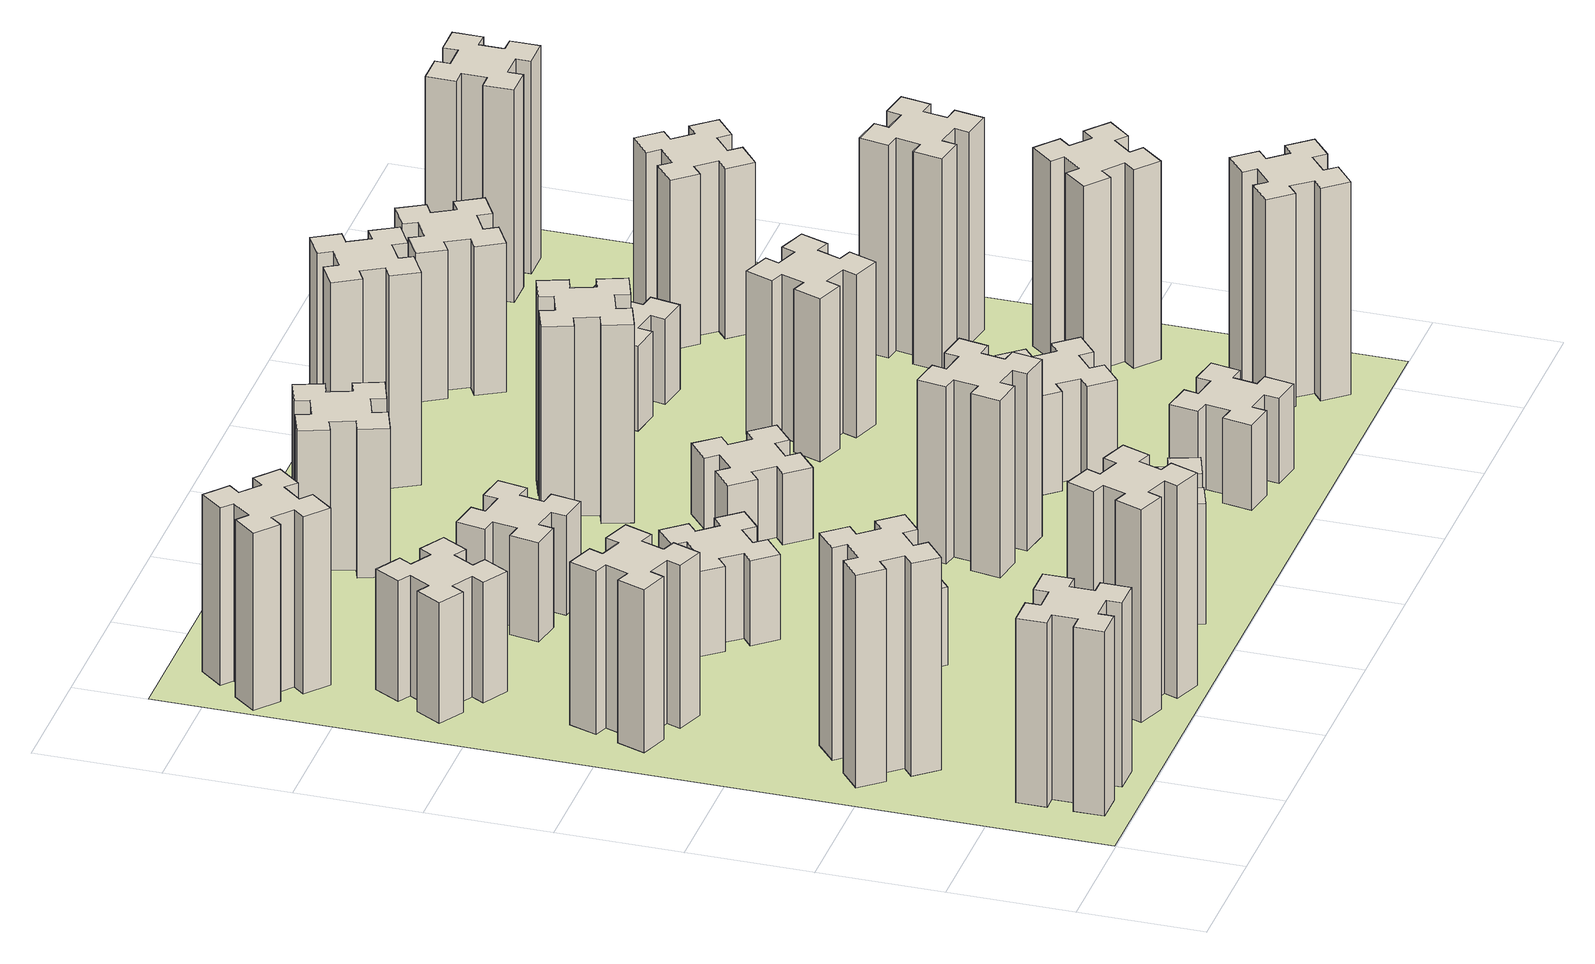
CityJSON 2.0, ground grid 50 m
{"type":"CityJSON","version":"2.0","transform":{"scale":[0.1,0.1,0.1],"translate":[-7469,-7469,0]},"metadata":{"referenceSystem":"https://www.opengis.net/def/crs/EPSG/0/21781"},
"CityObjects":{
"building1":{"type":"Building","attributes":{"class":"1000","function":"1000","usage":"1000","yearOfConstruction":2016,"roofType":"1000","measuredHeight":78,"storeysAboveGround":30,"storeysBelowGround":0},"geometry":[{"type":"Solid","lod":"1","boundaries":[[[[0,1,2,3,4,5,6,7,8,9,10,11,12,13,14,15,16,17,18,19]],[[17,16,20,21]],[[16,15,22,20]],[[15,14,23,22]],[[14,13,24,23]],[[13,12,25,24]],[[12,11,26,25]],[[11,10,27,26]],[[10,9,28,27]],[[9,8,29,28]],[[8,7,30,29]],[[7,6,31,30]],[[6,5,32,31]],[[5,4,33,32]],[[4,3,34,33]],[[3,2,35,34]],[[2,1,36,35]],[[1,0,37,36]],[[0,19,38,37]],[[19,18,39,38]],[[18,17,21,39]],[[24,25,26,27,28,29,30,31,32,33,34,35,36,37,38,39,21,20,22,23]]]]}]},
"building2":{"type":"Building","attributes":{"class":"1000","function":"1000","usage":"1000","yearOfConstruction":2016,"roofType":"1000","measuredHeight":90,"storeysAboveGround":30,"storeysBelowGround":0},"geometry":[{"type":"Solid","lod":"1","boundaries":[[[[40,41,42,43,44,45,46,47,48,49,50,51,52,53,54,55,56,57,58,59]],[[57,56,60,61]],[[56,55,62,60]],[[55,54,63,62]],[[54,53,64,63]],[[53,52,65,64]],[[52,51,66,65]],[[51,50,67,66]],[[50,49,68,67]],[[49,48,69,68]],[[48,47,70,69]],[[47,46,71,70]],[[46,45,72,71]],[[45,44,73,72]],[[44,43,74,73]],[[43,42,75,74]],[[42,41,76,75]],[[41,40,77,76]],[[40,59,78,77]],[[59,58,79,78]],[[58,57,61,79]],[[64,65,66,67,68,69,70,71,72,73,74,75,76,77,78,79,61,60,62,63]]]]}]},
"building3":{"type":"Building","attributes":{"class":"1000","function":"1000","usage":"1000","yearOfConstruction":2016,"roofType":"1000","measuredHeight":69,"storeysAboveGround":30,"storeysBelowGround":0},"geometry":[{"type":"Solid","lod":"1","boundaries":[[[[80,81,82,83,84,85,86,87,88,89,90,91,92,93,94,95,96,97,98,99]],[[97,96,100,101]],[[96,95,102,100]],[[95,94,103,102]],[[94,93,104,103]],[[93,92,105,104]],[[92,91,106,105]],[[91,90,107,106]],[[90,89,108,107]],[[89,88,109,108]],[[88,87,110,109]],[[87,86,111,110]],[[86,85,112,111]],[[85,84,113,112]],[[84,83,114,113]],[[83,82,115,114]],[[82,81,116,115]],[[81,80,117,116]],[[80,99,118,117]],[[99,98,119,118]],[[98,97,101,119]],[[104,105,106,107,108,109,110,111,112,113,114,115,116,117,118,119,101,100,102,103]]]]}]},
"building4":{"type":"Building","attributes":{"class":"1000","function":"1000","usage":"1000","yearOfConstruction":2016,"roofType":"1000","measuredHeight":51,"storeysAboveGround":30,"storeysBelowGround":0},"geometry":[{"type":"Solid","lod":"1","boundaries":[[[[120,121,122,123,124,125,126,127,128,129,130,131,132,133,134,135,136,137,138,139]],[[137,136,140,141]],[[136,135,142,140]],[[135,134,143,142]],[[134,133,144,143]],[[133,132,145,144]],[[132,131,146,145]],[[131,130,147,146]],[[130,129,148,147]],[[129,128,149,148]],[[128,127,150,149]],[[127,126,151,150]],[[126,125,152,151]],[[125,124,153,152]],[[124,123,154,153]],[[123,122,155,154]],[[122,121,156,155]],[[121,120,157,156]],[[120,139,158,157]],[[139,138,159,158]],[[138,137,141,159]],[[144,145,146,147,148,149,150,151,152,153,154,155,156,157,158,159,141,140,142,143]]]]}]},
"building5":{"type":"Building","attributes":{"class":"1000","function":"1000","usage":"1000","yearOfConstruction":2016,"roofType":"1000","measuredHeight":90,"storeysAboveGround":30,"storeysBelowGround":0},"geometry":[{"type":"Solid","lod":"1","boundaries":[[[[160,161,162,163,164,165,166,167,168,169,170,171,172,173,174,175,176,177,178,179]],[[177,176,180,181]],[[176,175,182,180]],[[175,174,183,182]],[[174,173,184,183]],[[173,172,185,184]],[[172,171,186,185]],[[171,170,187,186]],[[170,169,188,187]],[[169,168,189,188]],[[168,167,190,189]],[[167,166,191,190]],[[166,165,192,191]],[[165,164,193,192]],[[164,163,194,193]],[[163,162,195,194]],[[162,161,196,195]],[[161,160,197,196]],[[160,179,198,197]],[[179,178,199,198]],[[178,177,181,199]],[[184,185,186,187,188,189,190,191,192,193,194,195,196,197,198,199,181,180,182,183]]]]}]},
"building6":{"type":"Building","attributes":{"class":"1000","function":"1000","usage":"1000","yearOfConstruction":2016,"roofType":"1000","measuredHeight":75,"storeysAboveGround":30,"storeysBelowGround":0},"geometry":[{"type":"Solid","lod":"1","boundaries":[[[[200,201,202,203,204,205,206,207,208,209,210,211,212,213,214,215,216,217,218,219]],[[217,216,220,221]],[[216,215,222,220]],[[215,214,223,222]],[[214,213,224,223]],[[213,212,225,224]],[[212,211,226,225]],[[211,210,227,226]],[[210,209,228,227]],[[209,208,229,228]],[[208,207,230,229]],[[207,206,231,230]],[[206,205,232,231]],[[205,204,233,232]],[[204,203,234,233]],[[203,202,235,234]],[[202,201,236,235]],[[201,200,237,236]],[[200,219,238,237]],[[219,218,239,238]],[[218,217,221,239]],[[224,225,226,227,228,229,230,231,232,233,234,235,236,237,238,239,221,220,222,223]]]]}]},
"building7":{"type":"Building","attributes":{"class":"1000","function":"1000","usage":"1000","yearOfConstruction":2016,"roofType":"1000","measuredHeight":33,"storeysAboveGround":30,"storeysBelowGround":0},"geometry":[{"type":"Solid","lod":"1","boundaries":[[[[240,241,242,243,244,245,246,247,248,249,250,251,252,253,254,255,256,257,258,259]],[[257,256,260,261]],[[256,255,262,260]],[[255,254,263,262]],[[254,253,264,263]],[[253,252,265,264]],[[252,251,266,265]],[[251,250,267,266]],[[250,249,268,267]],[[249,248,269,268]],[[248,247,270,269]],[[247,246,271,270]],[[246,245,272,271]],[[245,244,273,272]],[[244,243,274,273]],[[243,242,275,274]],[[242,241,276,275]],[[241,240,277,276]],[[240,259,278,277]],[[259,258,279,278]],[[258,257,261,279]],[[264,265,266,267,268,269,270,271,272,273,274,275,276,277,278,279,261,260,262,263]]]]}]},
"building8":{"type":"Building","attributes":{"class":"1000","function":"1000","usage":"1000","yearOfConstruction":2016,"roofType":"1000","measuredHeight":36,"storeysAboveGround":30,"storeysBelowGround":0},"geometry":[{"type":"Solid","lod":"1","boundaries":[[[[280,281,282,283,284,285,286,287,288,289,290,291,292,293,294,295,296,297,298,299]],[[297,296,300,301]],[[296,295,302,300]],[[295,294,303,302]],[[294,293,304,303]],[[293,292,305,304]],[[292,291,306,305]],[[291,290,307,306]],[[290,289,308,307]],[[289,288,309,308]],[[288,287,310,309]],[[287,286,311,310]],[[286,285,312,311]],[[285,284,313,312]],[[284,283,314,313]],[[283,282,315,314]],[[282,281,316,315]],[[281,280,317,316]],[[280,299,318,317]],[[299,298,319,318]],[[298,297,301,319]],[[304,305,306,307,308,309,310,311,312,313,314,315,316,317,318,319,301,300,302,303]]]]}]},
"building9":{"type":"Building","attributes":{"class":"1000","function":"1000","usage":"1000","yearOfConstruction":2016,"roofType":"1000","measuredHeight":42,"storeysAboveGround":30,"storeysBelowGround":0},"geometry":[{"type":"Solid","lod":"1","boundaries":[[[[320,321,322,323,324,325,326,327,328,329,330,331,332,333,334,335,336,337,338,339]],[[337,336,340,341]],[[336,335,342,340]],[[335,334,343,342]],[[334,333,344,343]],[[333,332,345,344]],[[332,331,346,345]],[[331,330,347,346]],[[330,329,348,347]],[[329,328,349,348]],[[328,327,350,349]],[[327,326,351,350]],[[326,325,352,351]],[[325,324,353,352]],[[324,323,354,353]],[[323,322,355,354]],[[322,321,356,355]],[[321,320,357,356]],[[320,339,358,357]],[[339,338,359,358]],[[338,337,341,359]],[[344,345,346,347,348,349,350,351,352,353,354,355,356,357,358,359,341,340,342,343]]]]}]},
"building10":{"type":"Building","attributes":{"class":"1000","function":"1000","usage":"1000","yearOfConstruction":2016,"roofType":"1000","measuredHeight":51,"storeysAboveGround":30,"storeysBelowGround":0},"geometry":[{"type":"Solid","lod":"1","boundaries":[[[[360,361,362,363,364,365,366,367,368,369,370,371,372,373,374,375,376,377,378,379]],[[377,376,380,381]],[[376,375,382,380]],[[375,374,383,382]],[[374,373,384,383]],[[373,372,385,384]],[[372,371,386,385]],[[371,370,387,386]],[[370,369,388,387]],[[369,368,389,388]],[[368,367,390,389]],[[367,366,391,390]],[[366,365,392,391]],[[365,364,393,392]],[[364,363,394,393]],[[363,362,395,394]],[[362,361,396,395]],[[361,360,397,396]],[[360,379,398,397]],[[379,378,399,398]],[[378,377,381,399]],[[384,385,386,387,388,389,390,391,392,393,394,395,396,397,398,399,381,380,382,383]]]]}]},
"building11":{"type":"Building","attributes":{"class":"1000","function":"1000","usage":"1000","yearOfConstruction":2016,"roofType":"1000","measuredHeight":63,"storeysAboveGround":30,"storeysBelowGround":0},"geometry":[{"type":"Solid","lod":"1","boundaries":[[[[400,401,402,403,404,405,406,407,408,409,410,411,412,413,414,415,416,417,418,419]],[[417,416,420,421]],[[416,415,422,420]],[[415,414,423,422]],[[414,413,424,423]],[[413,412,425,424]],[[412,411,426,425]],[[411,410,427,426]],[[410,409,428,427]],[[409,408,429,428]],[[408,407,430,429]],[[407,406,431,430]],[[406,405,432,431]],[[405,404,433,432]],[[404,403,434,433]],[[403,402,435,434]],[[402,401,436,435]],[[401,400,437,436]],[[400,419,438,437]],[[419,418,439,438]],[[418,417,421,439]],[[424,425,426,427,428,429,430,431,432,433,434,435,436,437,438,439,421,420,422,423]]]]}]},
"building12":{"type":"Building","attributes":{"class":"1000","function":"1000","usage":"1000","yearOfConstruction":2016,"roofType":"1000","measuredHeight":75,"storeysAboveGround":30,"storeysBelowGround":0},"geometry":[{"type":"Solid","lod":"1","boundaries":[[[[440,441,442,443,444,445,446,447,448,449,450,451,452,453,454,455,456,457,458,459]],[[457,456,460,461]],[[456,455,462,460]],[[455,454,463,462]],[[454,453,464,463]],[[453,452,465,464]],[[452,451,466,465]],[[451,450,467,466]],[[450,449,468,467]],[[449,448,469,468]],[[448,447,470,469]],[[447,446,471,470]],[[446,445,472,471]],[[445,444,473,472]],[[444,443,474,473]],[[443,442,475,474]],[[442,441,476,475]],[[441,440,477,476]],[[440,459,478,477]],[[459,458,479,478]],[[458,457,461,479]],[[464,465,466,467,468,469,470,471,472,473,474,475,476,477,478,479,461,460,462,463]]]]}]},
"building13":{"type":"Building","attributes":{"class":"1000","function":"1000","usage":"1000","yearOfConstruction":2016,"roofType":"1000","measuredHeight":30,"storeysAboveGround":30,"storeysBelowGround":0},"geometry":[{"type":"Solid","lod":"1","boundaries":[[[[480,481,482,483,484,485,486,487,488,489,490,491,492,493,494,495,496,497,498,499]],[[497,496,500,501]],[[496,495,502,500]],[[495,494,503,502]],[[494,493,504,503]],[[493,492,505,504]],[[492,491,506,505]],[[491,490,507,506]],[[490,489,508,507]],[[489,488,509,508]],[[488,487,510,509]],[[487,486,511,510]],[[486,485,512,511]],[[485,484,513,512]],[[484,483,514,513]],[[483,482,515,514]],[[482,481,516,515]],[[481,480,517,516]],[[480,499,518,517]],[[499,498,519,518]],[[498,497,501,519]],[[504,505,506,507,508,509,510,511,512,513,514,515,516,517,518,519,501,500,502,503]]]]}]},
"building14":{"type":"Building","attributes":{"class":"1000","function":"1000","usage":"1000","yearOfConstruction":2016,"roofType":"1000","measuredHeight":84,"storeysAboveGround":30,"storeysBelowGround":0},"geometry":[{"type":"Solid","lod":"1","boundaries":[[[[520,521,522,523,524,525,526,527,528,529,530,531,532,533,534,535,536,537,538,539]],[[537,536,540,541]],[[536,535,542,540]],[[535,534,543,542]],[[534,533,544,543]],[[533,532,545,544]],[[532,531,546,545]],[[531,530,547,546]],[[530,529,548,547]],[[529,528,549,548]],[[528,527,550,549]],[[527,526,551,550]],[[526,525,552,551]],[[525,524,553,552]],[[524,523,554,553]],[[523,522,555,554]],[[522,521,556,555]],[[521,520,557,556]],[[520,539,558,557]],[[539,538,559,558]],[[538,537,541,559]],[[544,545,546,547,548,549,550,551,552,553,554,555,556,557,558,559,541,540,542,543]]]]}]},
"building15":{"type":"Building","attributes":{"class":"1000","function":"1000","usage":"1000","yearOfConstruction":2016,"roofType":"1000","measuredHeight":36,"storeysAboveGround":30,"storeysBelowGround":0},"geometry":[{"type":"Solid","lod":"1","boundaries":[[[[560,561,562,563,564,565,566,567,568,569,570,571,572,573,574,575,576,577,578,579]],[[577,576,580,581]],[[576,575,582,580]],[[575,574,583,582]],[[574,573,584,583]],[[573,572,585,584]],[[572,571,586,585]],[[571,570,587,586]],[[570,569,588,587]],[[569,568,589,588]],[[568,567,590,589]],[[567,566,591,590]],[[566,565,592,591]],[[565,564,593,592]],[[564,563,594,593]],[[563,562,595,594]],[[562,561,596,595]],[[561,560,597,596]],[[560,579,598,597]],[[579,578,599,598]],[[578,577,581,599]],[[584,585,586,587,588,589,590,591,592,593,594,595,596,597,598,599,581,580,582,583]]]]}]},
"building16":{"type":"Building","attributes":{"class":"1000","function":"1000","usage":"1000","yearOfConstruction":2016,"roofType":"1000","measuredHeight":90,"storeysAboveGround":30,"storeysBelowGround":0},"geometry":[{"type":"Solid","lod":"1","boundaries":[[[[600,601,602,603,604,605,606,607,608,609,610,611,612,613,614,615,616,617,618,619]],[[617,616,620,621]],[[616,615,622,620]],[[615,614,623,622]],[[614,613,624,623]],[[613,612,625,624]],[[612,611,626,625]],[[611,610,627,626]],[[610,609,628,627]],[[609,608,629,628]],[[608,607,630,629]],[[607,606,631,630]],[[606,605,632,631]],[[605,604,633,632]],[[604,603,634,633]],[[603,602,635,634]],[[602,601,636,635]],[[601,600,637,636]],[[600,619,638,637]],[[619,618,639,638]],[[618,617,621,639]],[[624,625,626,627,628,629,630,631,632,633,634,635,636,637,638,639,621,620,622,623]]]]}]},
"building17":{"type":"Building","attributes":{"class":"1000","function":"1000","usage":"1000","yearOfConstruction":2016,"roofType":"1000","measuredHeight":42,"storeysAboveGround":30,"storeysBelowGround":0},"geometry":[{"type":"Solid","lod":"1","boundaries":[[[[640,641,642,643,644,645,646,647,648,649,650,651,652,653,654,655,656,657,658,659]],[[657,656,660,661]],[[656,655,662,660]],[[655,654,663,662]],[[654,653,664,663]],[[653,652,665,664]],[[652,651,666,665]],[[651,650,667,666]],[[650,649,668,667]],[[649,648,669,668]],[[648,647,670,669]],[[647,646,671,670]],[[646,645,672,671]],[[645,644,673,672]],[[644,643,674,673]],[[643,642,675,674]],[[642,641,676,675]],[[641,640,677,676]],[[640,659,678,677]],[[659,658,679,678]],[[658,657,661,679]],[[664,665,666,667,668,669,670,671,672,673,674,675,676,677,678,679,661,660,662,663]]]]}]},
"building18":{"type":"Building","attributes":{"class":"1000","function":"1000","usage":"1000","yearOfConstruction":2016,"roofType":"1000","measuredHeight":69,"storeysAboveGround":30,"storeysBelowGround":0},"geometry":[{"type":"Solid","lod":"1","boundaries":[[[[680,681,682,683,684,685,686,687,688,689,690,691,692,693,694,695,696,697,698,699]],[[697,696,700,701]],[[696,695,702,700]],[[695,694,703,702]],[[694,693,704,703]],[[693,692,705,704]],[[692,691,706,705]],[[691,690,707,706]],[[690,689,708,707]],[[689,688,709,708]],[[688,687,710,709]],[[687,686,711,710]],[[686,685,712,711]],[[685,684,713,712]],[[684,683,714,713]],[[683,682,715,714]],[[682,681,716,715]],[[681,680,717,716]],[[680,699,718,717]],[[699,698,719,718]],[[698,697,701,719]],[[704,705,706,707,708,709,710,711,712,713,714,715,716,717,718,719,701,700,702,703]]]]}]},
"building19":{"type":"Building","attributes":{"class":"1000","function":"1000","usage":"1000","yearOfConstruction":2016,"roofType":"1000","measuredHeight":36,"storeysAboveGround":30,"storeysBelowGround":0},"geometry":[{"type":"Solid","lod":"1","boundaries":[[[[720,721,722,723,724,725,726,727,728,729,730,731,732,733,734,735,736,737,738,739]],[[737,736,740,741]],[[736,735,742,740]],[[735,734,743,742]],[[734,733,744,743]],[[733,732,745,744]],[[732,731,746,745]],[[731,730,747,746]],[[730,729,748,747]],[[729,728,749,748]],[[728,727,750,749]],[[727,726,751,750]],[[726,725,752,751]],[[725,724,753,752]],[[724,723,754,753]],[[723,722,755,754]],[[722,721,756,755]],[[721,720,757,756]],[[720,739,758,757]],[[739,738,759,758]],[[738,737,741,759]],[[744,745,746,747,748,749,750,751,752,753,754,755,756,757,758,759,741,740,742,743]]]]}]},
"building20":{"type":"Building","attributes":{"class":"1000","function":"1000","usage":"1000","yearOfConstruction":2016,"roofType":"1000","measuredHeight":90,"storeysAboveGround":30,"storeysBelowGround":0},"geometry":[{"type":"Solid","lod":"1","boundaries":[[[[760,761,762,763,764,765,766,767,768,769,770,771,772,773,774,775,776,777,778,779]],[[777,776,780,781]],[[776,775,782,780]],[[775,774,783,782]],[[774,773,784,783]],[[773,772,785,784]],[[772,771,786,785]],[[771,770,787,786]],[[770,769,788,787]],[[769,768,789,788]],[[768,767,790,789]],[[767,766,791,790]],[[766,765,792,791]],[[765,764,793,792]],[[764,763,794,793]],[[763,762,795,794]],[[762,761,796,795]],[[761,760,797,796]],[[760,779,798,797]],[[779,778,799,798]],[[778,777,781,799]],[[784,785,786,787,788,789,790,791,792,793,794,795,796,797,798,799,781,780,782,783]]]]}]},
"building21":{"type":"Building","attributes":{"class":"1000","function":"1000","usage":"1000","yearOfConstruction":2016,"roofType":"1000","measuredHeight":63,"storeysAboveGround":30,"storeysBelowGround":0},"geometry":[{"type":"Solid","lod":"1","boundaries":[[[[800,801,802,803,804,805,806,807,808,809,810,811,812,813,814,815,816,817,818,819]],[[817,816,820,821]],[[816,815,822,820]],[[815,814,823,822]],[[814,813,824,823]],[[813,812,825,824]],[[812,811,826,825]],[[811,810,827,826]],[[810,809,828,827]],[[809,808,829,828]],[[808,807,830,829]],[[807,806,831,830]],[[806,805,832,831]],[[805,804,833,832]],[[804,803,834,833]],[[803,802,835,834]],[[802,801,836,835]],[[801,800,837,836]],[[800,819,838,837]],[[819,818,839,838]],[[818,817,821,839]],[[824,825,826,827,828,829,830,831,832,833,834,835,836,837,838,839,821,820,822,823]]]]}]},
"building22":{"type":"Building","attributes":{"class":"1000","function":"1000","usage":"1000","yearOfConstruction":2016,"roofType":"1000","measuredHeight":84,"storeysAboveGround":30,"storeysBelowGround":0},"geometry":[{"type":"Solid","lod":"1","boundaries":[[[[840,841,842,843,844,845,846,847,848,849,850,851,852,853,854,855,856,857,858,859]],[[857,856,860,861]],[[856,855,862,860]],[[855,854,863,862]],[[854,853,864,863]],[[853,852,865,864]],[[852,851,866,865]],[[851,850,867,866]],[[850,849,868,867]],[[849,848,869,868]],[[848,847,870,869]],[[847,846,871,870]],[[846,845,872,871]],[[845,844,873,872]],[[844,843,874,873]],[[843,842,875,874]],[[842,841,876,875]],[[841,840,877,876]],[[840,859,878,877]],[[859,858,879,878]],[[858,857,861,879]],[[864,865,866,867,868,869,870,871,872,873,874,875,876,877,878,879,861,860,862,863]]]]}]},
"building23":{"type":"Building","attributes":{"class":"1000","function":"1000","usage":"1000","yearOfConstruction":2016,"roofType":"1000","measuredHeight":90,"storeysAboveGround":30,"storeysBelowGround":0},"geometry":[{"type":"Solid","lod":"1","boundaries":[[[[880,881,882,883,884,885,886,887,888,889,890,891,892,893,894,895,896,897,898,899]],[[897,896,900,901]],[[896,895,902,900]],[[895,894,903,902]],[[894,893,904,903]],[[893,892,905,904]],[[892,891,906,905]],[[891,890,907,906]],[[890,889,908,907]],[[889,888,909,908]],[[888,887,910,909]],[[887,886,911,910]],[[886,885,912,911]],[[885,884,913,912]],[[884,883,914,913]],[[883,882,915,914]],[[882,881,916,915]],[[881,880,917,916]],[[880,899,918,917]],[[899,898,919,918]],[[898,897,901,919]],[[904,905,906,907,908,909,910,911,912,913,914,915,916,917,918,919,901,900,902,903]]]]}]},
"building24":{"type":"Building","attributes":{"class":"1000","function":"1000","usage":"1000","yearOfConstruction":2016,"roofType":"1000","measuredHeight":72,"storeysAboveGround":30,"storeysBelowGround":0},"geometry":[{"type":"Solid","lod":"1","boundaries":[[[[920,921,922,923,924,925,926,927,928,929,930,931,932,933,934,935,936,937,938,939]],[[937,936,940,941]],[[936,935,942,940]],[[935,934,943,942]],[[934,933,944,943]],[[933,932,945,944]],[[932,931,946,945]],[[931,930,947,946]],[[930,929,948,947]],[[929,928,949,948]],[[928,927,950,949]],[[927,926,951,950]],[[926,925,952,951]],[[925,924,953,952]],[[924,923,954,953]],[[923,922,955,954]],[[922,921,956,955]],[[921,920,957,956]],[[920,939,958,957]],[[939,938,959,958]],[[938,937,941,959]],[[944,945,946,947,948,949,950,951,952,953,954,955,956,957,958,959,941,940,942,943]]]]}]},
"building25":{"type":"Building","attributes":{"class":"1000","function":"1000","usage":"1000","yearOfConstruction":2016,"roofType":"1000","measuredHeight":90,"storeysAboveGround":30,"storeysBelowGround":0},"geometry":[{"type":"Solid","lod":"1","boundaries":[[[[960,961,962,963,964,965,966,967,968,969,970,971,972,973,974,975,976,977,978,979]],[[977,976,980,981]],[[976,975,982,980]],[[975,974,983,982]],[[974,973,984,983]],[[973,972,985,984]],[[972,971,986,985]],[[971,970,987,986]],[[970,969,988,987]],[[969,968,989,988]],[[968,967,990,989]],[[967,966,991,990]],[[966,965,992,991]],[[965,964,993,992]],[[964,963,994,993]],[[963,962,995,994]],[[962,961,996,995]],[[961,960,997,996]],[[960,979,998,997]],[[979,978,999,998]],[[978,977,981,999]],[[984,985,986,987,988,989,990,991,992,993,994,995,996,997,998,999,981,980,982,983]]]]}]},
"landuse1":{"type":"LandUse","attributes":{"name":"plot1","function":"1010"},"geometry":[{"type":"MultiSurface","lod":"1","boundaries":[[[1000,1001,1002,1003]]]}]}
},
"vertices":[
[265,325,0],[265,225,0],[205,225,0],[205,105,0],[325,105,0],[325,165,0],[425,165,0],[425,105,0],[545,105,0],[545,225,0],[485,225,0],[485,325,0],[545,325,0],[545,445,0],[425,445,0],[425,385,0],[325,385,0],[325,445,0],[205,445,0],[205,325,0],[325,385,780],[325,445,780],[425,385,780],[425,445,780],[545,445,780],[545,325,780],[485,325,780],[485,225,780],[545,225,780],[545,105,780],[425,105,780],[425,165,780],[325,165,780],[325,105,780],[205,105,780],[205,225,780],[265,225,780],[265,325,780],[205,325,780],[205,445,780],
[492,1048,0],[427,1124,0],[473,1163,0],[396,1255,0],[304,1178,0],[343,1132,0],[266,1067,0],[228,1113,0],[136,1036,0],[213,944,0],[259,983,0],[323,906,0],[277,868,0],[354,776,0],[446,853,0],[408,899,0],[484,963,0],[523,917,0],[615,994,0],[538,1086,0],[484,963,900],[523,917,900],[408,899,900],[446,853,900],[354,776,900],[277,868,900],[323,906,900],[259,983,900],[213,944,900],[136,1036,900],[228,1113,900],[266,1067,900],[343,1132,900],[304,1178,900],[396,1255,900],[473,1163,900],[427,1124,900],[492,1048,900],[538,1086,900],[615,994,900],
[291,1869,0],[385,1835,0],[364,1779,0],[477,1737,0],[518,1850,0],[462,1871,0],[496,1965,0],[552,1944,0],[593,2057,0],[480,2098,0],[460,2042,0],[366,2076,0],[387,2132,0],[274,2173,0],[233,2060,0],[289,2040,0],[255,1946,0],[199,1967,0],[157,1854,0],[270,1813,0],[255,1946,690],[199,1967,690],[289,2040,690],[233,2060,690],[274,2173,690],[387,2132,690],[366,2076,690],[460,2042,690],[480,2098,690],[593,2057,690],[552,1944,690],[496,1965,690],[462,1871,690],[518,1850,690],[477,1737,690],[364,1779,690],[385,1835,690],[291,1869,690],[270,1813,690],[157,1854,690],
[446,2597,0],[496,2684,0],[548,2654,0],[608,2758,0],[504,2818,0],[474,2766,0],[387,2816,0],[417,2868,0],[313,2928,0],[253,2824,0],[305,2794,0],[255,2707,0],[203,2737,0],[143,2633,0],[247,2573,0],[277,2625,0],[364,2575,0],[334,2523,0],[438,2463,0],[498,2567,0],[364,2575,510],[334,2523,510],[277,2625,510],[247,2573,510],[143,2633,510],[203,2737,510],[255,2707,510],[305,2794,510],[253,2824,510],[313,2928,510],[417,2868,510],[387,2816,510],[474,2766,510],[504,2818,510],[608,2758,510],[548,2654,510],[496,2684,510],[446,2597,510],[498,2567,510],[438,2463,510],
[1029,360,0],[995,266,0],[939,287,0],[897,174,0],[1010,133,0],[1031,189,0],[1125,155,0],[1104,99,0],[1217,57,0],[1258,170,0],[1202,191,0],[1236,285,0],[1292,264,0],[1333,377,0],[1220,418,0],[1200,362,0],[1106,396,0],[1127,452,0],[1014,493,0],[973,380,0],[1106,396,900],[1127,452,900],[1200,362,900],[1220,418,900],[1333,377,900],[1292,264,900],[1236,285,900],[1202,191,900],[1258,170,900],[1217,57,900],[1104,99,900],[1125,155,900],[1031,189,900],[1010,133,900],[897,174,900],[939,287,900],[995,266,900],[1029,360,900],[973,380,900],[1014,493,900],
[384,3387,0],[308,3452,0],[346,3498,0],[254,3575,0],[177,3483,0],[223,3444,0],[159,3368,0],[113,3406,0],[36,3314,0],[128,3237,0],[166,3283,0],[243,3219,0],[204,3173,0],[296,3096,0],[373,3188,0],[327,3226,0],[392,3303,0],[438,3264,0],[515,3356,0],[423,3433,0],[392,3303,750],[438,3264,750],[327,3226,750],[373,3188,750],[296,3096,750],[204,3173,750],[243,3219,750],[166,3283,750],[128,3237,750],[36,3314,750],[113,3406,750],[159,3368,750],[223,3444,750],[177,3483,750],[254,3575,750],[346,3498,750],[308,3452,750],[384,3387,750],[423,3433,750],[515,3356,750],
[1083,1332,0],[1006,1267,0],[968,1313,0],[876,1236,0],[953,1144,0],[999,1183,0],[1063,1106,0],[1017,1068,0],[1094,976,0],[1186,1053,0],[1148,1099,0],[1224,1163,0],[1263,1117,0],[1355,1194,0],[1278,1286,0],[1232,1248,0],[1167,1324,0],[1213,1363,0],[1136,1455,0],[1044,1378,0],[1167,1324,330],[1213,1363,330],[1232,1248,330],[1278,1286,330],[1355,1194,330],[1263,1117,330],[1224,1163,330],[1148,1099,330],[1186,1053,330],[1094,976,330],[1017,1068,330],[1063,1106,330],[999,1183,330],[953,1144,330],[876,1236,330],[968,1313,330],[1006,1267,330],[1083,1332,330],[1044,1378,330],[1136,1455,330],
[1083,1972,0],[1006,1907,0],[968,1953,0],[876,1876,0],[953,1784,0],[999,1823,0],[1063,1746,0],[1017,1708,0],[1094,1616,0],[1186,1693,0],[1148,1739,0],[1224,1803,0],[1263,1757,0],[1355,1834,0],[1278,1926,0],[1232,1888,0],[1167,1964,0],[1213,2003,0],[1136,2095,0],[1044,2018,0],[1167,1964,360],[1213,2003,360],[1232,1888,360],[1278,1926,360],[1355,1834,360],[1263,1757,360],[1224,1803,360],[1148,1739,360],[1186,1693,360],[1094,1616,360],[1017,1708,360],[1063,1746,360],[999,1823,360],[953,1784,360],[876,1876,360],[968,1953,360],[1006,1907,360],[1083,1972,360],[1044,2018,360],[1136,2095,360],
[1115,2527,0],[1132,2625,0],[1191,2615,0],[1212,2733,0],[1094,2754,0],[1084,2695,0],[985,2712,0],[996,2771,0],[877,2792,0],[857,2674,0],[916,2664,0],[898,2565,0],[839,2576,0],[818,2457,0],[937,2437,0],[947,2496,0],[1045,2478,0],[1035,2419,0],[1153,2398,0],[1174,2517,0],[1045,2478,420],[1035,2419,420],[947,2496,420],[937,2437,420],[818,2457,420],[839,2576,420],[898,2565,420],[916,2664,420],[857,2674,420],[877,2792,420],[996,2771,420],[985,2712,420],[1084,2695,420],[1094,2754,420],[1212,2733,420],[1191,2615,420],[1132,2625,420],[1115,2527,420],[1174,2517,420],[1153,2398,420],
[1765,496,0],[1671,462,0],[1650,518,0],[1537,477,0],[1579,364,0],[1635,385,0],[1669,291,0],[1613,270,0],[1654,157,0],[1767,199,0],[1746,255,0],[1840,289,0],[1860,233,0],[1973,274,0],[1932,387,0],[1876,366,0],[1842,460,0],[1898,480,0],[1857,593,0],[1744,552,0],[1842,460,510],[1898,480,510],[1876,366,510],[1932,387,510],[1973,274,510],[1860,233,510],[1840,289,510],[1746,255,510],[1767,199,510],[1654,157,510],[1613,270,510],[1669,291,510],[1635,385,510],[1579,364,510],[1537,477,510],[1650,518,510],[1671,462,510],[1765,496,510],[1744,552,510],[1857,593,510],
[1225,3456,0],[1131,3422,0],[1110,3478,0],[997,3437,0],[1039,3324,0],[1095,3345,0],[1129,3251,0],[1073,3230,0],[1114,3117,0],[1227,3159,0],[1206,3215,0],[1300,3249,0],[1320,3193,0],[1433,3234,0],[1392,3347,0],[1336,3326,0],[1302,3420,0],[1358,3440,0],[1317,3553,0],[1204,3512,0],[1302,3420,630],[1358,3440,630],[1336,3326,630],[1392,3347,630],[1433,3234,630],[1320,3193,630],[1300,3249,630],[1206,3215,630],[1227,3159,630],[1114,3117,630],[1073,3230,630],[1129,3251,630],[1095,3345,630],[1039,3324,630],[997,3437,630],[1110,3478,630],[1131,3422,630],[1225,3456,630],[1204,3512,630],[1317,3553,630],
[2055,1047,0],[2072,1145,0],[2131,1135,0],[2152,1253,0],[2034,1274,0],[2024,1215,0],[1925,1232,0],[1936,1291,0],[1817,1312,0],[1797,1194,0],[1856,1184,0],[1838,1085,0],[1779,1096,0],[1758,977,0],[1877,957,0],[1887,1016,0],[1985,998,0],[1975,939,0],[2093,918,0],[2114,1037,0],[1985,998,750],[1975,939,750],[1887,1016,750],[1877,957,750],[1758,977,750],[1779,1096,750],[1838,1085,750],[1856,1184,750],[1797,1194,750],[1817,1312,750],[1936,1291,750],[1925,1232,750],[2024,1215,750],[2034,1274,750],[2152,1253,750],[2131,1135,750],[2072,1145,750],[2055,1047,750],[2114,1037,750],[2093,918,750],
[1972,1988,0],[1907,2064,0],[1953,2103,0],[1876,2195,0],[1784,2118,0],[1823,2072,0],[1746,2007,0],[1708,2053,0],[1616,1976,0],[1693,1884,0],[1739,1923,0],[1803,1846,0],[1757,1808,0],[1834,1716,0],[1926,1793,0],[1888,1839,0],[1964,1903,0],[2003,1857,0],[2095,1934,0],[2018,2026,0],[1964,1903,300],[2003,1857,300],[1888,1839,300],[1926,1793,300],[1834,1716,300],[1757,1808,300],[1803,1846,300],[1739,1923,300],[1693,1884,300],[1616,1976,300],[1708,2053,300],[1746,2007,300],[1823,2072,300],[1784,2118,300],[1876,2195,300],[1953,2103,300],[1907,2064,300],[1972,1988,300],[2018,2026,300],[2095,1934,300],
[1976,2586,0],[1942,2680,0],[1998,2700,0],[1957,2813,0],[1844,2772,0],[1865,2716,0],[1771,2682,0],[1750,2738,0],[1637,2697,0],[1679,2584,0],[1735,2605,0],[1769,2511,0],[1713,2490,0],[1754,2377,0],[1867,2419,0],[1846,2475,0],[1940,2509,0],[1960,2453,0],[2073,2494,0],[2032,2607,0],[1940,2509,840],[1960,2453,840],[1846,2475,840],[1867,2419,840],[1754,2377,840],[1713,2490,840],[1769,2511,840],[1735,2605,840],[1679,2584,840],[1637,2697,840],[1750,2738,840],[1771,2682,840],[1865,2716,840],[1844,2772,840],[1957,2813,840],[1998,2700,840],[1942,2680,840],[1976,2586,840],[2032,2607,840],[2073,2494,840],
[2596,444,0],[2578,345,0],[2519,356,0],[2498,237,0],[2617,217,0],[2627,276,0],[2725,258,0],[2715,199,0],[2833,178,0],[2854,297,0],[2795,307,0],[2812,405,0],[2871,395,0],[2892,513,0],[2774,534,0],[2764,475,0],[2665,492,0],[2676,551,0],[2557,572,0],[2537,454,0],[2665,492,360],[2676,551,360],[2764,475,360],[2774,534,360],[2892,513,360],[2871,395,360],[2812,405,360],[2795,307,360],[2854,297,360],[2833,178,360],[2715,199,360],[2725,258,360],[2627,276,360],[2617,217,360],[2498,237,360],[2519,356,360],[2578,345,360],[2596,444,360],[2537,454,360],[2557,572,360],
[1844,3556,0],[1757,3506,0],[1727,3558,0],[1623,3498,0],[1683,3394,0],[1735,3424,0],[1785,3337,0],[1733,3307,0],[1793,3203,0],[1897,3263,0],[1867,3315,0],[1954,3365,0],[1984,3313,0],[2088,3373,0],[2028,3477,0],[1976,3447,0],[1926,3534,0],[1978,3564,0],[1918,3668,0],[1814,3608,0],[1926,3534,900],[1978,3564,900],[1976,3447,900],[2028,3477,900],[2088,3373,900],[1984,3313,900],[1954,3365,900],[1867,3315,900],[1897,3263,900],[1793,3203,900],[1733,3307,900],[1785,3337,900],[1735,3424,900],[1683,3394,900],[1623,3498,900],[1727,3558,900],[1757,3506,900],[1844,3556,900],[1814,3608,900],[1918,3668,900],
[2563,1132,0],[2486,1067,0],[2448,1113,0],[2356,1036,0],[2433,944,0],[2479,983,0],[2543,906,0],[2497,868,0],[2574,776,0],[2666,853,0],[2628,899,0],[2704,963,0],[2743,917,0],[2835,994,0],[2758,1086,0],[2712,1048,0],[2647,1124,0],[2693,1163,0],[2616,1255,0],[2524,1178,0],[2647,1124,420],[2693,1163,420],[2712,1048,420],[2758,1086,420],[2835,994,420],[2743,917,420],[2704,963,420],[2628,899,420],[2666,853,420],[2574,776,420],[2497,868,420],[2543,906,420],[2479,983,420],[2433,944,420],[2356,1036,420],[2448,1113,420],[2486,1067,420],[2563,1132,420],[2524,1178,420],[2616,1255,420],
[2682,1871,0],[2716,1965,0],[2772,1944,0],[2813,2057,0],[2700,2098,0],[2680,2042,0],[2586,2076,0],[2607,2132,0],[2494,2173,0],[2453,2060,0],[2509,2040,0],[2475,1946,0],[2419,1967,0],[2377,1854,0],[2490,1813,0],[2511,1869,0],[2605,1835,0],[2584,1779,0],[2697,1737,0],[2738,1850,0],[2605,1835,690],[2584,1779,690],[2511,1869,690],[2490,1813,690],[2377,1854,690],[2419,1967,690],[2475,1946,690],[2509,2040,690],[2453,2060,690],[2494,2173,690],[2607,2132,690],[2586,2076,690],[2680,2042,690],[2700,2098,690],[2813,2057,690],[2772,1944,690],[2716,1965,690],[2682,1871,690],[2738,1850,690],[2697,1737,690],
[2664,2795,0],[2565,2812,0],[2576,2871,0],[2457,2892,0],[2437,2774,0],[2496,2764,0],[2478,2665,0],[2419,2676,0],[2398,2557,0],[2517,2537,0],[2527,2596,0],[2625,2578,0],[2615,2519,0],[2733,2498,0],[2754,2617,0],[2695,2627,0],[2712,2725,0],[2771,2715,0],[2792,2833,0],[2674,2854,0],[2712,2725,360],[2771,2715,360],[2695,2627,360],[2754,2617,360],[2733,2498,360],[2615,2519,360],[2625,2578,360],[2527,2596,360],[2517,2537,360],[2398,2557,360],[2419,2676,360],[2478,2665,360],[2496,2764,360],[2437,2774,360],[2457,2892,360],[2576,2871,360],[2565,2812,360],[2664,2795,360],[2674,2854,360],[2792,2833,360],
[3468,259,0],[3544,323,0],[3583,277,0],[3675,354,0],[3598,446,0],[3552,408,0],[3487,484,0],[3533,523,0],[3456,615,0],[3364,538,0],[3403,492,0],[3326,427,0],[3288,473,0],[3196,396,0],[3273,304,0],[3319,343,0],[3383,266,0],[3337,228,0],[3414,136,0],[3506,213,0],[3383,266,900],[3337,228,900],[3319,343,900],[3273,304,900],[3196,396,900],[3288,473,900],[3326,427,900],[3403,492,900],[3364,538,900],[3456,615,900],[3533,523,900],[3487,484,900],[3552,408,900],[3598,446,900],[3675,354,900],[3583,277,900],[3544,323,900],[3468,259,900],[3506,213,900],[3414,136,900],
[2716,3347,0],[2666,3434,0],[2718,3464,0],[2658,3568,0],[2554,3508,0],[2584,3456,0],[2497,3406,0],[2467,3458,0],[2363,3398,0],[2423,3294,0],[2475,3324,0],[2525,3237,0],[2473,3207,0],[2533,3103,0],[2637,3163,0],[2607,3215,0],[2694,3265,0],[2724,3213,0],[2828,3273,0],[2768,3377,0],[2694,3265,630],[2724,3213,630],[2607,3215,630],[2637,3163,630],[2533,3103,630],[2473,3207,630],[2525,3237,630],[2475,3324,630],[2423,3294,630],[2363,3398,630],[2467,3458,630],[2497,3406,630],[2584,3456,630],[2554,3508,630],[2658,3568,630],[2718,3464,630],[2666,3434,630],[2716,3347,630],[2768,3377,630],[2828,3273,630],
[3487,1006,0],[3552,1083,0],[3598,1044,0],[3675,1136,0],[3583,1213,0],[3544,1167,0],[3468,1232,0],[3506,1278,0],[3414,1355,0],[3337,1263,0],[3383,1224,0],[3319,1148,0],[3273,1186,0],[3196,1094,0],[3288,1017,0],[3326,1063,0],[3403,999,0],[3364,953,0],[3456,876,0],[3533,968,0],[3403,999,840],[3364,953,840],[3326,1063,840],[3288,1017,840],[3196,1094,840],[3273,1186,840],[3319,1148,840],[3383,1224,840],[3337,1263,840],[3414,1355,840],[3506,1278,840],[3468,1232,840],[3544,1167,840],[3583,1213,840],[3675,1136,840],[3598,1044,840],[3552,1083,840],[3487,1006,840],[3533,968,840],[3456,876,840],
[3267,1656,0],[3365,1638,0],[3355,1579,0],[3473,1558,0],[3494,1677,0],[3435,1687,0],[3452,1785,0],[3511,1775,0],[3532,1893,0],[3414,1914,0],[3404,1855,0],[3305,1872,0],[3316,1931,0],[3197,1952,0],[3177,1834,0],[3236,1824,0],[3218,1725,0],[3159,1736,0],[3138,1617,0],[3257,1597,0],[3218,1725,900],[3159,1736,900],[3236,1824,900],[3177,1834,900],[3197,1952,900],[3316,1931,900],[3305,1872,900],[3404,1855,900],[3414,1914,900],[3532,1893,900],[3511,1775,900],[3452,1785,900],[3435,1687,900],[3494,1677,900],[3473,1558,900],[3355,1579,900],[3365,1638,900],[3267,1656,900],[3257,1597,900],[3138,1617,900],
[3119,2563,0],[3183,2486,0],[3137,2448,0],[3214,2356,0],[3306,2433,0],[3268,2479,0],[3344,2543,0],[3383,2497,0],[3475,2574,0],[3398,2666,0],[3352,2628,0],[3287,2704,0],[3333,2743,0],[3256,2835,0],[3164,2758,0],[3203,2712,0],[3126,2647,0],[3088,2693,0],[2996,2616,0],[3073,2524,0],[3126,2647,720],[3088,2693,720],[3203,2712,720],[3164,2758,720],[3256,2835,720],[3333,2743,720],[3287,2704,720],[3352,2628,720],[3398,2666,720],[3475,2574,720],[3383,2497,720],[3344,2543,720],[3268,2479,720],[3306,2433,720],[3214,2356,720],[3137,2448,720],[3183,2486,720],[3119,2563,720],[3073,2524,720],[2996,2616,720],
[3285,3325,0],[3385,3325,0],[3385,3265,0],[3505,3265,0],[3505,3385,0],[3445,3385,0],[3445,3485,0],[3505,3485,0],[3505,3605,0],[3385,3605,0],[3385,3545,0],[3285,3545,0],[3285,3605,0],[3165,3605,0],[3165,3485,0],[3225,3485,0],[3225,3385,0],[3165,3385,0],[3165,3265,0],[3285,3265,0],[3225,3385,900],[3165,3385,900],[3225,3485,900],[3165,3485,900],[3165,3605,900],[3285,3605,900],[3285,3545,900],[3385,3545,900],[3385,3605,900],[3505,3605,900],[3505,3485,900],[3445,3485,900],[3445,3385,900],[3505,3385,900],[3505,3265,900],[3385,3265,900],[3385,3325,900],[3285,3325,900],[3285,3265,900],[3165,3265,900],
[5,3705,0],[3705,3705,0],[3705,5,0],[5,5,0]
]}
